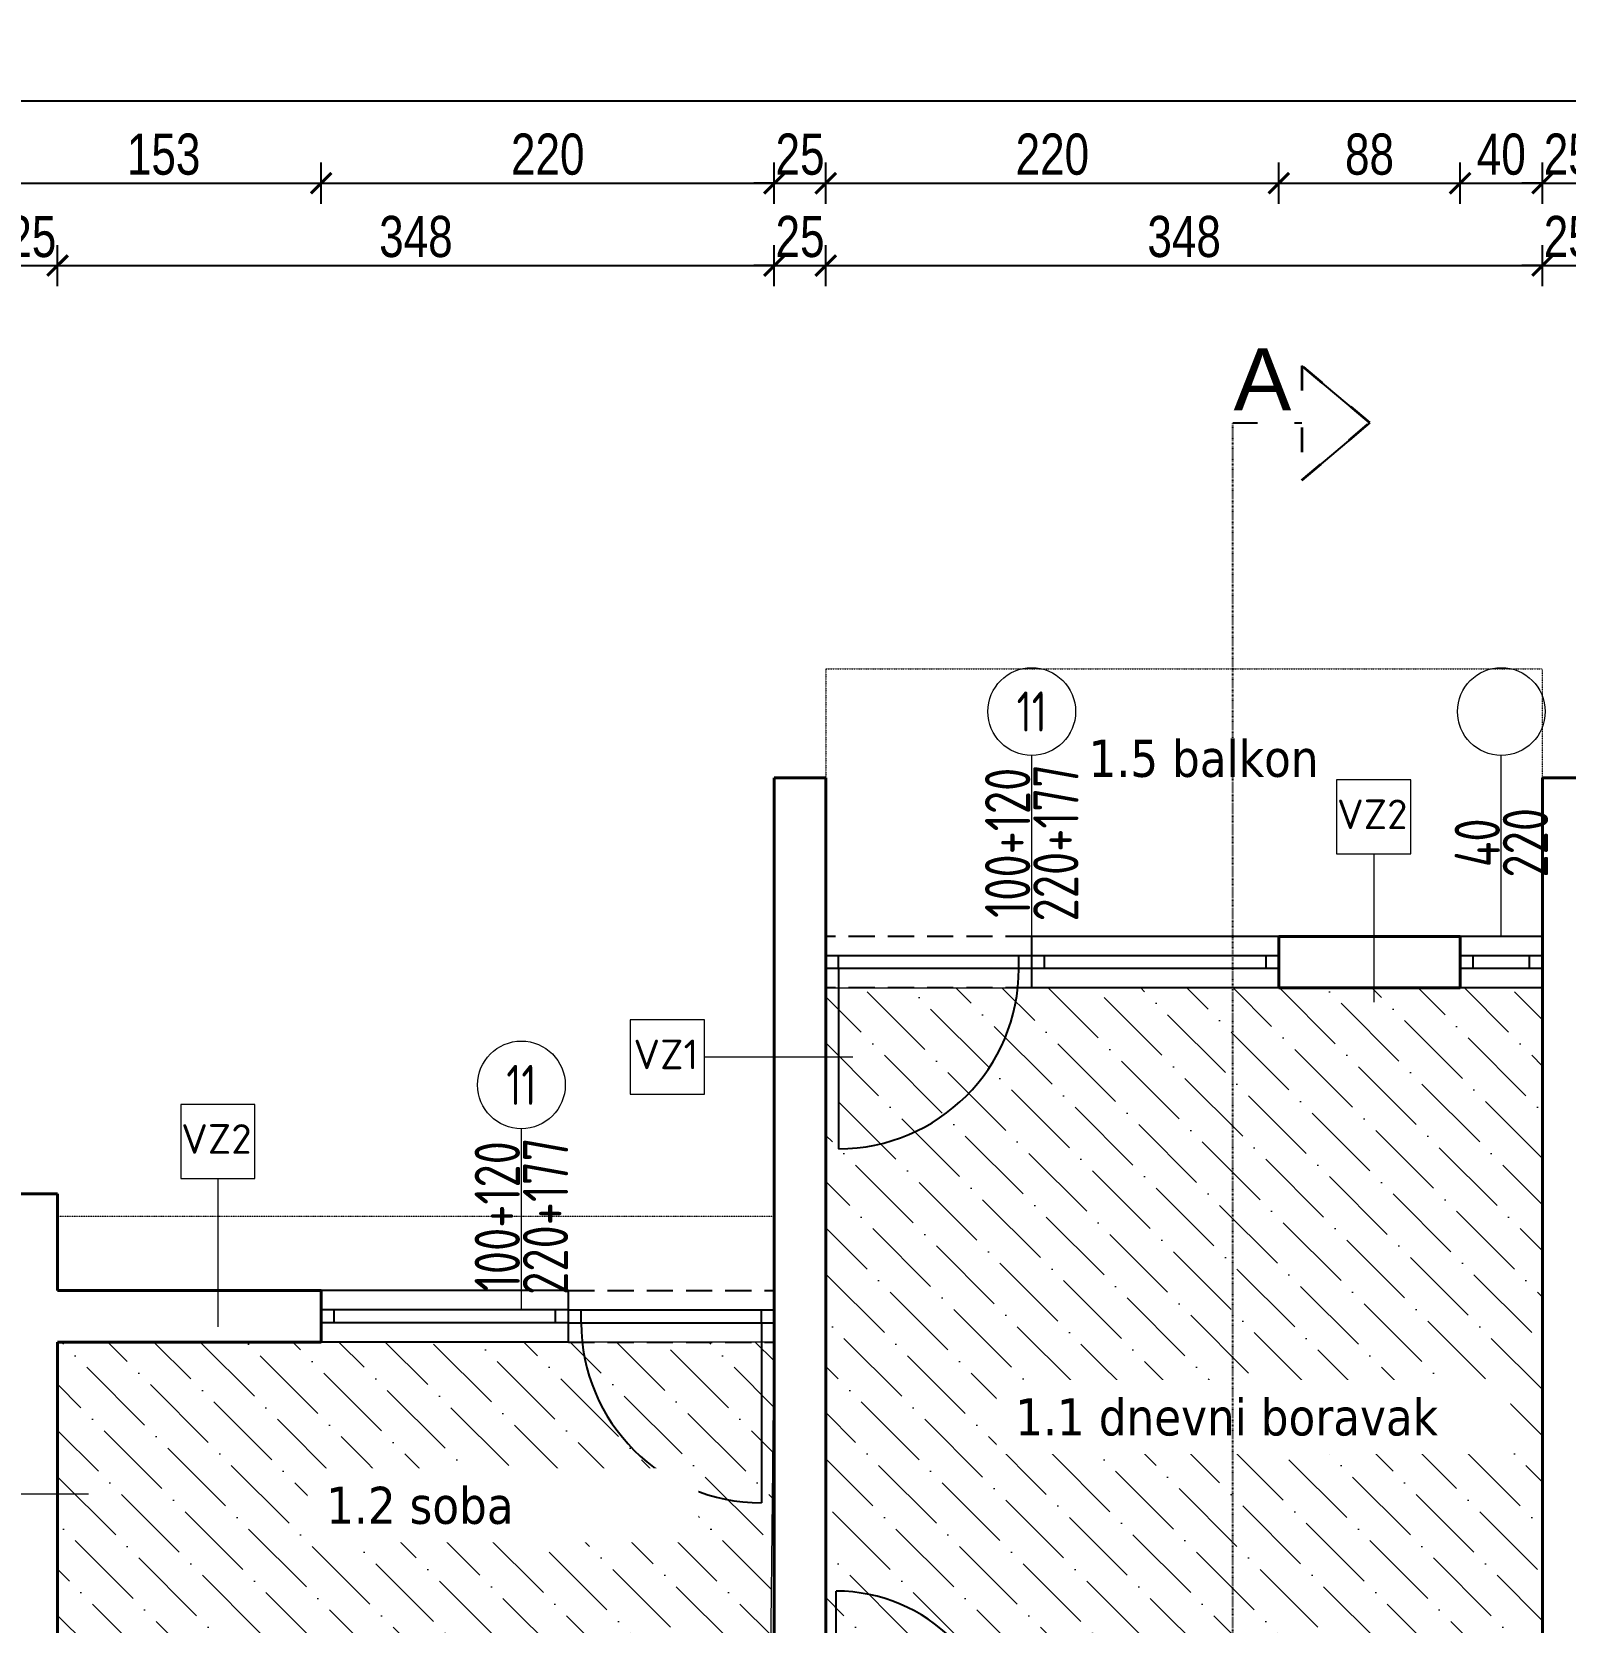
# Model space of a CAD drawing. Header units: millimetres. Extents: x 195897 to 285417, y -229751 to -116129.
# Drawn here: x 209407 to 210151, y -222197 to -221425 of the extents above; entities that cross this region are included whole.
import ezdxf
from ezdxf.enums import TextEntityAlignment as Align

# ---------------------------------------------------------------- set-up
doc = ezdxf.new("R2010")
doc.units = ezdxf.units.MM
doc.header["$PDMODE"] = 2
for name, pattern in [('ACAD_ISO03W100', [30, 12, -18]), ('HIDDEN', [0.375, 0.25, -0.125]), ('HIDDENX2', [19.05, 12.7, -6.35])]:
    doc.linetypes.add(name, pattern=pattern)
doc.layers.get('0').update_dxf_attribs({"lineweight": 0})
doc.layers.get('Defpoints').update_dxf_attribs({"color": 250, "lineweight": 0})
for name, color, linetype, lineweight in [('05-podgled-tanko', 144, 'HIDDEN', 0), ('06-hatch_grijano', 30, 'Continuous', 0), ('07-kote', 70, 'Continuous', 9), ('09-oznaka stavke', 1, 'Continuous', 0), ('5-TX', 113, 'Continuous', 5), ('Kote', 1, 'Continuous', 15), ('TP_01 - 0.50', 1, 'Continuous', 40)]:
    doc.layers.add(name, color=color, linetype=linetype, lineweight=lineweight)
for name, color, linetype in [('TP_Hidden', 8, 'HIDDENX2'), ('TP_Otvori', 8, 'Continuous'), ('TP_Otvori.block', 8, 'Continuous'), ('zidovi', 1, 'Continuous')]:
    doc.layers.add(name, color=color, linetype=linetype)
doc.styles.add('isocpeur', font='isocpeur.ttf')
doc.styles.add('OPIS', font='hrcom.shx', dxfattribs={"width": 0.8, "height": 20})
doc.styles.add('tahoma10', font='tahoma.ttf', dxfattribs={"height": 2})
doc.styles.add('Tekst15', font='arial.ttf', dxfattribs={"height": 15})
doc.dimstyles.new('ISO-25', dxfattribs={"dimtxt": 20, "dimasz": 10, "dimexe": 10, "dimexo": 10, "dimgap": 4, "dimtad": 1, "dimdec": 0, "dimtxsty": 'OPIS', "dimblk": 'ARCHTICK', "dimcen": 10, "dimdle": 10, "dimadec": 0, "dimazin": 0, "dimtfac": 1, "dimtdec": 0, "dimtix": 1, "dimtmove": 0, "dimatfit": 3, "dimldrblk": 'ARCHTICK', "dimfxl": 10, "dimfxlon": 1, "dimarcsym": 0})

# ---------------------------------------------------------------- blocks, each defined once
blk = doc.blocks.new('*U664')
at = {"layer": 'TP_01 - 0.50'}
for p, q in [((0, 0), (0, -30)), ((48, 0), (48, -30))]:
    blk.add_line(p, q, dxfattribs=at)
at = {"layer": 'TP_Otvori'}
for p, q in [((0, 0), (48, 0)), ((0, -11.25), (48, -11.25)), ((7.5, -11.25), (7.5, -18.75)), ((40.5, -11.25), (40.5, -18.75)), ((0, -18.75), (48, -18.75)), ((0, -30), (48, -30))]:
    blk.add_line(p, q, dxfattribs=at)
blk = doc.blocks.new('*U654')
at = {"layer": 'TP_Otvori'}
for p, q in [((5, 0), (5, 80)), ((5, 0), (0, 0)), ((85, 0), (5, 0)), ((5, -10), (5, 0)), ((85, -10), (85, 0)), ((85, 0), (90, 0)), ((90, -10), (0, -10))]:
    blk.add_line(p, q, dxfattribs=at)
blk.add_arc((5, 0), 80, 0.00001, 90.00001, dxfattribs=at)
blk = doc.blocks.new('_ArchTick')
at = {"color": 0, "linetype": 'ByBlock', "lineweight": 0, "const_width": 0.15}
blk.add_lwpolyline([(-0.5, -0.5), (0.5, 0.5)], dxfattribs=at)
blk = doc.blocks.new('*D935')
at = {"layer": '07-kote', "color": 0, "linetype": 'Continuous', "lineweight": -2, "ltscale": 0.5, "transparency": 16777216}
for p, q in [((209394.44, -221548.16), (209394.44, -221528.16)), ((209419.44, -221548.16), (209419.44, -221528.16)), ((209394.44, -221538.16), (209384.44, -221538.16)), ((209394.44, -221538.16), (209419.44, -221538.16)), ((209419.44, -221538.16), (209429.44, -221538.16))]:
    blk.add_line(p, q, dxfattribs=at)
at = {"layer": 'Defpoints', "color": 0, "linetype": 'Continuous', "ltscale": 0.5, "transparency": 16777216}
for p in [(209419.44, -221538.16), (209394.44, -221877.69), (209419.44, -221877.69)]:
    blk.add_point(p, dxfattribs=at)
at = {"layer": '07-kote', "color": 0, "linetype": 'Continuous', "lineweight": -2, "ltscale": 0.5, "transparency": 16777216, "xscale": 10, "yscale": 10, "zscale": 10}
blk.add_blockref('_ArchTick', (209394.44, -221538.16), dxfattribs=at)
at = {"layer": '07-kote', "color": 0, "linetype": 'Continuous', "lineweight": -2, "ltscale": 0.5, "transparency": 16777216, "xscale": 10, "yscale": 10, "zscale": 10, "rotation": 180}
blk.add_blockref('_ArchTick', (209419.44, -221538.16), dxfattribs=at)
at = {"layer": '07-kote', "color": 0, "linetype": 'Continuous', "lineweight": 15, "ltscale": 0.5, "transparency": 16777216, "insert": (209406.94, -221524.16), "char_height": 20, "attachment_point": 5, "style": 'OPIS'}
blk.add_mtext('25', dxfattribs=at)
blk = doc.blocks.new('*D936')
at = {"layer": '07-kote', "color": 0, "linetype": 'Continuous', "lineweight": -2, "ltscale": 0.5, "transparency": 16777216}
for p, q in [((209419.44, -221548.16), (209419.44, -221528.16)), ((209767.44, -221548.16), (209767.44, -221528.16)), ((209409.44, -221538.16), (209777.44, -221538.16))]:
    blk.add_line(p, q, dxfattribs=at)
at = {"layer": 'Defpoints', "color": 0, "linetype": 'Continuous', "ltscale": 0.5, "transparency": 16777216}
for p in [(209767.44, -221538.16), (209767.44, -221675.69), (209419.44, -221877.69)]:
    blk.add_point(p, dxfattribs=at)
at = {"layer": '07-kote', "color": 0, "linetype": 'Continuous', "lineweight": -2, "ltscale": 0.5, "transparency": 16777216, "xscale": 10, "yscale": 10, "zscale": 10, "rotation": 180}
blk.add_blockref('_ArchTick', (209419.44, -221538.16), dxfattribs=at)
at = {"layer": '07-kote', "color": 0, "linetype": 'Continuous', "lineweight": -2, "ltscale": 0.5, "transparency": 16777216, "xscale": 10, "yscale": 10, "zscale": 10}
blk.add_blockref('_ArchTick', (209767.44, -221538.16), dxfattribs=at)
at = {"layer": '07-kote', "color": 0, "linetype": 'Continuous', "lineweight": 15, "ltscale": 0.5, "transparency": 16777216, "insert": (209593.44, -221524.16), "char_height": 20, "attachment_point": 5, "style": 'OPIS'}
blk.add_mtext('348', dxfattribs=at)
blk = doc.blocks.new('*D937')
at = {"layer": '07-kote', "color": 0, "linetype": 'Continuous', "lineweight": -2, "ltscale": 0.5, "transparency": 16777216}
for p, q in [((209767.44, -221548.16), (209767.44, -221528.16)), ((209792.44, -221548.16), (209792.44, -221528.16)), ((209767.44, -221538.16), (209757.44, -221538.16)), ((209767.44, -221538.16), (209792.44, -221538.16)), ((209792.44, -221538.16), (209802.44, -221538.16))]:
    blk.add_line(p, q, dxfattribs=at)
at = {"layer": 'Defpoints', "color": 0, "linetype": 'Continuous', "ltscale": 0.5, "transparency": 16777216}
for p in [(209792.44, -221538.16), (209767.44, -221675.69), (209792.44, -221675.69)]:
    blk.add_point(p, dxfattribs=at)
at = {"layer": '07-kote', "color": 0, "linetype": 'Continuous', "lineweight": -2, "ltscale": 0.5, "transparency": 16777216, "xscale": 10, "yscale": 10, "zscale": 10}
blk.add_blockref('_ArchTick', (209767.44, -221538.16), dxfattribs=at)
at = {"layer": '07-kote', "color": 0, "linetype": 'Continuous', "lineweight": -2, "ltscale": 0.5, "transparency": 16777216, "xscale": 10, "yscale": 10, "zscale": 10, "rotation": 180}
blk.add_blockref('_ArchTick', (209792.44, -221538.16), dxfattribs=at)
at = {"layer": '07-kote', "color": 0, "linetype": 'Continuous', "lineweight": 15, "ltscale": 0.5, "transparency": 16777216, "insert": (209779.94, -221524.16), "char_height": 20, "attachment_point": 5, "style": 'OPIS'}
blk.add_mtext('25', dxfattribs=at)
blk = doc.blocks.new('*D938')
at = {"layer": '07-kote', "color": 0, "linetype": 'Continuous', "lineweight": -2, "ltscale": 0.5, "transparency": 16777216}
for p, q in [((209792.44, -221548.16), (209792.44, -221528.16)), ((210140.44, -221548.16), (210140.44, -221528.16)), ((209782.44, -221538.16), (210150.44, -221538.16))]:
    blk.add_line(p, q, dxfattribs=at)
at = {"layer": 'Defpoints', "color": 0, "linetype": 'Continuous', "ltscale": 0.5, "transparency": 16777216}
for p in [(210140.44, -221538.16), (209792.44, -221675.69), (210140.44, -221675.69)]:
    blk.add_point(p, dxfattribs=at)
at = {"layer": '07-kote', "color": 0, "linetype": 'Continuous', "lineweight": -2, "ltscale": 0.5, "transparency": 16777216, "xscale": 10, "yscale": 10, "zscale": 10, "rotation": 180}
blk.add_blockref('_ArchTick', (209792.44, -221538.16), dxfattribs=at)
at = {"layer": '07-kote', "color": 0, "linetype": 'Continuous', "lineweight": -2, "ltscale": 0.5, "transparency": 16777216, "xscale": 10, "yscale": 10, "zscale": 10}
blk.add_blockref('_ArchTick', (210140.44, -221538.16), dxfattribs=at)
at = {"layer": '07-kote', "color": 0, "linetype": 'Continuous', "lineweight": 15, "ltscale": 0.5, "transparency": 16777216, "insert": (209966.44, -221524.16), "char_height": 20, "attachment_point": 5, "style": 'OPIS'}
blk.add_mtext('348', dxfattribs=at)
blk = doc.blocks.new('*D939')
at = {"layer": '07-kote', "color": 0, "linetype": 'Continuous', "lineweight": -2, "ltscale": 0.5, "transparency": 16777216}
for p, q in [((210140.44, -221548.16), (210140.44, -221528.16)), ((210165.44, -221548.16), (210165.44, -221528.16)), ((210140.44, -221538.16), (210130.44, -221538.16)), ((210140.44, -221538.16), (210165.44, -221538.16)), ((210165.44, -221538.16), (210175.44, -221538.16))]:
    blk.add_line(p, q, dxfattribs=at)
at = {"layer": 'Defpoints', "color": 0, "linetype": 'Continuous', "ltscale": 0.5, "transparency": 16777216}
for p in [(210165.44, -221538.16), (210140.44, -221675.69), (210165.44, -221675.69)]:
    blk.add_point(p, dxfattribs=at)
at = {"layer": '07-kote', "color": 0, "linetype": 'Continuous', "lineweight": -2, "ltscale": 0.5, "transparency": 16777216, "xscale": 10, "yscale": 10, "zscale": 10}
blk.add_blockref('_ArchTick', (210140.44, -221538.16), dxfattribs=at)
at = {"layer": '07-kote', "color": 0, "linetype": 'Continuous', "lineweight": -2, "ltscale": 0.5, "transparency": 16777216, "xscale": 10, "yscale": 10, "zscale": 10, "rotation": 180}
blk.add_blockref('_ArchTick', (210165.44, -221538.16), dxfattribs=at)
at = {"layer": '07-kote', "color": 0, "linetype": 'Continuous', "lineweight": 15, "ltscale": 0.5, "transparency": 16777216, "insert": (210152.94, -221524.16), "char_height": 20, "attachment_point": 5, "style": 'OPIS'}
blk.add_mtext('25', dxfattribs=at)
blk = doc.blocks.new('*D963')
at = {"layer": '07-kote', "color": 0, "linetype": 'Continuous', "lineweight": -2, "ltscale": 0.5, "transparency": 16777216}
for p, q in [((208842.36, -221777.03), (208842.36, -221999.03)), ((208852.36, -221787.03), (208832.36, -221787.03)), ((208852.36, -221989.03), (208832.36, -221989.03))]:
    blk.add_line(p, q, dxfattribs=at)
at = {"layer": 'Defpoints', "color": 0, "linetype": 'Continuous', "ltscale": 0.5, "transparency": 16777216}
for p in [(209688.44, -221787.03), (208842.36, -221989.03), (209340.44, -221989.03)]:
    blk.add_point(p, dxfattribs=at)
at = {"layer": '07-kote', "color": 0, "linetype": 'Continuous', "lineweight": -2, "ltscale": 0.5, "transparency": 16777216, "xscale": 10, "yscale": 10, "zscale": 10}
for p, rotation in [((208842.36, -221787.03), 90), ((208842.36, -221989.03), 270)]:
    blk.add_blockref('_ArchTick', p, dxfattribs=dict(at, rotation=rotation))
at = {"layer": '07-kote', "color": 0, "linetype": 'Continuous', "lineweight": 15, "ltscale": 0.5, "transparency": 16777216, "insert": (208828.36, -221888.03), "char_height": 20, "attachment_point": 5, "rotation": 90, "style": 'OPIS'}
blk.add_mtext('202', dxfattribs=at)
blk = doc.blocks.new('*D971')
at = {"layer": '07-kote', "color": 0, "linetype": 'Continuous', "lineweight": -2, "ltscale": 0.5, "transparency": 16777216}
for p, q in [((208802.36, -221777.03), (208802.36, -221999.03)), ((208812.36, -221787.03), (208792.36, -221787.03)), ((208812.36, -221989.03), (208792.36, -221989.03))]:
    blk.add_line(p, q, dxfattribs=at)
at = {"layer": 'Defpoints', "color": 0, "linetype": 'Continuous', "ltscale": 0.5, "transparency": 16777216}
for p in [(209698.99, -221787.03), (208802.36, -221989.03), (209350.99, -221989.03)]:
    blk.add_point(p, dxfattribs=at)
at = {"layer": '07-kote', "color": 0, "linetype": 'Continuous', "lineweight": -2, "ltscale": 0.5, "transparency": 16777216, "xscale": 10, "yscale": 10, "zscale": 10}
for p, rotation in [((208802.36, -221787.03), 90), ((208802.36, -221989.03), 270)]:
    blk.add_blockref('_ArchTick', p, dxfattribs=dict(at, rotation=rotation))
at = {"layer": '07-kote', "color": 0, "linetype": 'Continuous', "lineweight": 15, "ltscale": 0.5, "transparency": 16777216, "insert": (208788.36, -221888.03), "char_height": 20, "attachment_point": 5, "rotation": 90, "style": 'OPIS'}
blk.add_mtext('202', dxfattribs=at)
blk = doc.blocks.new('*D998')
at = {"layer": '07-kote', "color": 0, "linetype": 'Continuous', "lineweight": -2, "ltscale": 0.5, "transparency": 16777216}
for p, q in [((209394.44, -221508.16), (209394.44, -221488.16)), ((209547.44, -221508.16), (209547.44, -221488.16)), ((209384.44, -221498.16), (209557.44, -221498.16))]:
    blk.add_line(p, q, dxfattribs=at)
at = {"layer": 'Defpoints', "color": 0, "linetype": 'Continuous', "ltscale": 0.5, "transparency": 16777216}
for p in [(209547.44, -221498.16), (209394.44, -221887.78), (209547.44, -221934.78)]:
    blk.add_point(p, dxfattribs=at)
at = {"layer": '07-kote', "color": 0, "linetype": 'Continuous', "lineweight": -2, "ltscale": 0.5, "transparency": 16777216, "xscale": 10, "yscale": 10, "zscale": 10, "rotation": 180}
blk.add_blockref('_ArchTick', (209394.44, -221498.16), dxfattribs=at)
at = {"layer": '07-kote', "color": 0, "linetype": 'Continuous', "lineweight": -2, "ltscale": 0.5, "transparency": 16777216, "xscale": 10, "yscale": 10, "zscale": 10}
blk.add_blockref('_ArchTick', (209547.44, -221498.16), dxfattribs=at)
at = {"layer": '07-kote', "color": 0, "linetype": 'Continuous', "lineweight": 15, "ltscale": 0.5, "transparency": 16777216, "insert": (209470.94, -221484.16), "char_height": 20, "attachment_point": 5, "style": 'OPIS'}
blk.add_mtext('153', dxfattribs=at)
blk = doc.blocks.new('*D999')
at = {"layer": '07-kote', "color": 0, "linetype": 'Continuous', "lineweight": -2, "ltscale": 0.5, "transparency": 16777216}
for p, q in [((209547.44, -221508.16), (209547.44, -221488.16)), ((209767.44, -221508.16), (209767.44, -221488.16)), ((209537.44, -221498.16), (209777.44, -221498.16))]:
    blk.add_line(p, q, dxfattribs=at)
at = {"layer": 'Defpoints', "color": 0, "linetype": 'Continuous', "ltscale": 0.5, "transparency": 16777216}
for p in [(209767.44, -221498.16), (209767.44, -221685.78), (209547.44, -221934.78)]:
    blk.add_point(p, dxfattribs=at)
at = {"layer": '07-kote', "color": 0, "linetype": 'Continuous', "lineweight": -2, "ltscale": 0.5, "transparency": 16777216, "xscale": 10, "yscale": 10, "zscale": 10, "rotation": 180}
blk.add_blockref('_ArchTick', (209547.44, -221498.16), dxfattribs=at)
at = {"layer": '07-kote', "color": 0, "linetype": 'Continuous', "lineweight": -2, "ltscale": 0.5, "transparency": 16777216, "xscale": 10, "yscale": 10, "zscale": 10}
blk.add_blockref('_ArchTick', (209767.44, -221498.16), dxfattribs=at)
at = {"layer": '07-kote', "color": 0, "linetype": 'Continuous', "lineweight": 15, "ltscale": 0.5, "transparency": 16777216, "insert": (209657.44, -221484.16), "char_height": 20, "attachment_point": 5, "style": 'OPIS'}
blk.add_mtext('220', dxfattribs=at)
blk = doc.blocks.new('*D1000')
at = {"layer": '07-kote', "color": 0, "linetype": 'Continuous', "lineweight": -2, "ltscale": 0.5, "transparency": 16777216}
for p, q in [((209767.44, -221508.16), (209767.44, -221488.16)), ((209792.44, -221508.16), (209792.44, -221488.16)), ((209767.44, -221498.16), (209757.44, -221498.16)), ((209767.44, -221498.16), (209792.44, -221498.16)), ((209792.44, -221498.16), (209802.44, -221498.16))]:
    blk.add_line(p, q, dxfattribs=at)
at = {"layer": 'Defpoints', "color": 0, "linetype": 'Continuous', "ltscale": 0.5, "transparency": 16777216}
for p in [(209792.44, -221498.16), (209767.44, -221685.78), (209792.44, -221685.78)]:
    blk.add_point(p, dxfattribs=at)
at = {"layer": '07-kote', "color": 0, "linetype": 'Continuous', "lineweight": -2, "ltscale": 0.5, "transparency": 16777216, "xscale": 10, "yscale": 10, "zscale": 10}
blk.add_blockref('_ArchTick', (209767.44, -221498.16), dxfattribs=at)
at = {"layer": '07-kote', "color": 0, "linetype": 'Continuous', "lineweight": -2, "ltscale": 0.5, "transparency": 16777216, "xscale": 10, "yscale": 10, "zscale": 10, "rotation": 180}
blk.add_blockref('_ArchTick', (209792.44, -221498.16), dxfattribs=at)
at = {"layer": '07-kote', "color": 0, "linetype": 'Continuous', "lineweight": 15, "ltscale": 0.5, "transparency": 16777216, "insert": (209779.94, -221484.16), "char_height": 20, "attachment_point": 5, "style": 'OPIS'}
blk.add_mtext('25', dxfattribs=at)
blk = doc.blocks.new('*D1001')
at = {"layer": '07-kote', "color": 0, "linetype": 'Continuous', "lineweight": -2, "ltscale": 0.5, "transparency": 16777216}
for p, q in [((209792.44, -221508.16), (209792.44, -221488.16)), ((210012.44, -221508.16), (210012.44, -221488.16)), ((209782.44, -221498.16), (210022.44, -221498.16))]:
    blk.add_line(p, q, dxfattribs=at)
at = {"layer": 'Defpoints', "color": 0, "linetype": 'Continuous', "ltscale": 0.5, "transparency": 16777216}
for p in [(210012.44, -221498.16), (209792.44, -221685.78), (210012.44, -221762.78)]:
    blk.add_point(p, dxfattribs=at)
at = {"layer": '07-kote', "color": 0, "linetype": 'Continuous', "lineweight": -2, "ltscale": 0.5, "transparency": 16777216, "xscale": 10, "yscale": 10, "zscale": 10, "rotation": 180}
blk.add_blockref('_ArchTick', (209792.44, -221498.16), dxfattribs=at)
at = {"layer": '07-kote', "color": 0, "linetype": 'Continuous', "lineweight": -2, "ltscale": 0.5, "transparency": 16777216, "xscale": 10, "yscale": 10, "zscale": 10}
blk.add_blockref('_ArchTick', (210012.44, -221498.16), dxfattribs=at)
at = {"layer": '07-kote', "color": 0, "linetype": 'Continuous', "lineweight": 15, "ltscale": 0.5, "transparency": 16777216, "insert": (209902.44, -221484.16), "char_height": 20, "attachment_point": 5, "style": 'OPIS'}
blk.add_mtext('220', dxfattribs=at)
blk = doc.blocks.new('*D1002')
at = {"layer": '07-kote', "color": 0, "linetype": 'Continuous', "lineweight": -2, "ltscale": 0.5, "transparency": 16777216}
for p, q in [((210012.44, -221508.16), (210012.44, -221488.16)), ((210100.44, -221508.16), (210100.44, -221488.16)), ((210002.44, -221498.16), (210110.44, -221498.16))]:
    blk.add_line(p, q, dxfattribs=at)
at = {"layer": 'Defpoints', "color": 0, "linetype": 'Continuous', "ltscale": 0.5, "transparency": 16777216}
for p in [(210100.44, -221498.16), (210012.44, -221762.78), (210100.44, -221762.78)]:
    blk.add_point(p, dxfattribs=at)
at = {"layer": '07-kote', "color": 0, "linetype": 'Continuous', "lineweight": -2, "ltscale": 0.5, "transparency": 16777216, "xscale": 10, "yscale": 10, "zscale": 10, "rotation": 180}
blk.add_blockref('_ArchTick', (210012.44, -221498.16), dxfattribs=at)
at = {"layer": '07-kote', "color": 0, "linetype": 'Continuous', "lineweight": -2, "ltscale": 0.5, "transparency": 16777216, "xscale": 10, "yscale": 10, "zscale": 10}
blk.add_blockref('_ArchTick', (210100.44, -221498.16), dxfattribs=at)
at = {"layer": '07-kote', "color": 0, "linetype": 'Continuous', "lineweight": 15, "ltscale": 0.5, "transparency": 16777216, "insert": (210056.44, -221484.16), "char_height": 20, "attachment_point": 5, "style": 'OPIS'}
blk.add_mtext('88', dxfattribs=at)
blk = doc.blocks.new('*D1003')
at = {"layer": '07-kote', "color": 0, "linetype": 'Continuous', "lineweight": -2, "ltscale": 0.5, "transparency": 16777216}
for p, q in [((210100.44, -221508.16), (210100.44, -221488.16)), ((210140.44, -221508.16), (210140.44, -221488.16)), ((210090.44, -221498.16), (210150.44, -221498.16))]:
    blk.add_line(p, q, dxfattribs=at)
at = {"layer": 'Defpoints', "color": 0, "linetype": 'Continuous', "ltscale": 0.5, "transparency": 16777216}
for p in [(210140.44, -221498.16), (210140.44, -221685.78), (210100.44, -221762.78)]:
    blk.add_point(p, dxfattribs=at)
at = {"layer": '07-kote', "color": 0, "linetype": 'Continuous', "lineweight": -2, "ltscale": 0.5, "transparency": 16777216, "xscale": 10, "yscale": 10, "zscale": 10, "rotation": 180}
blk.add_blockref('_ArchTick', (210100.44, -221498.16), dxfattribs=at)
at = {"layer": '07-kote', "color": 0, "linetype": 'Continuous', "lineweight": -2, "ltscale": 0.5, "transparency": 16777216, "xscale": 10, "yscale": 10, "zscale": 10}
blk.add_blockref('_ArchTick', (210140.44, -221498.16), dxfattribs=at)
at = {"layer": '07-kote', "color": 0, "linetype": 'Continuous', "lineweight": 15, "ltscale": 0.5, "transparency": 16777216, "insert": (210120.44, -221484.16), "char_height": 20, "attachment_point": 5, "style": 'OPIS'}
blk.add_mtext('40', dxfattribs=at)
blk = doc.blocks.new('*D1004')
at = {"layer": '07-kote', "color": 0, "linetype": 'Continuous', "lineweight": -2, "ltscale": 0.5, "transparency": 16777216}
for p, q in [((210140.44, -221508.16), (210140.44, -221488.16)), ((210165.44, -221508.16), (210165.44, -221488.16)), ((210140.44, -221498.16), (210130.44, -221498.16)), ((210140.44, -221498.16), (210165.44, -221498.16)), ((210165.44, -221498.16), (210175.44, -221498.16))]:
    blk.add_line(p, q, dxfattribs=at)
at = {"layer": 'Defpoints', "color": 0, "linetype": 'Continuous', "ltscale": 0.5, "transparency": 16777216}
for p in [(210165.44, -221498.16), (210140.44, -221685.78), (210165.44, -221685.78)]:
    blk.add_point(p, dxfattribs=at)
at = {"layer": '07-kote', "color": 0, "linetype": 'Continuous', "lineweight": -2, "ltscale": 0.5, "transparency": 16777216, "xscale": 10, "yscale": 10, "zscale": 10}
blk.add_blockref('_ArchTick', (210140.44, -221498.16), dxfattribs=at)
at = {"layer": '07-kote', "color": 0, "linetype": 'Continuous', "lineweight": -2, "ltscale": 0.5, "transparency": 16777216, "xscale": 10, "yscale": 10, "zscale": 10, "rotation": 180}
blk.add_blockref('_ArchTick', (210165.44, -221498.16), dxfattribs=at)
at = {"layer": '07-kote', "color": 0, "linetype": 'Continuous', "lineweight": 15, "ltscale": 0.5, "transparency": 16777216, "insert": (210152.94, -221484.16), "char_height": 20, "attachment_point": 5, "style": 'OPIS'}
blk.add_mtext('25', dxfattribs=at)
blk = doc.blocks.new('*D1144')
at = {"layer": '07-kote', "color": 0, "linetype": 'ByBlock', "lineweight": -2, "ltscale": 5, "transparency": 16777216}
for p, q in [((208762.36, -221777.03), (208762.36, -222010.03)), ((208772.36, -221787.03), (208752.36, -221787.03)), ((208772.36, -222000.03), (208752.36, -222000.03))]:
    blk.add_line(p, q, dxfattribs=at)
at = {"layer": 'Defpoints', "color": 0, "linetype": 'ByBlock', "ltscale": 5, "transparency": 16777216}
for p in [(209767.44, -221787.03), (208762.36, -222000.03), (209767.44, -222000.03)]:
    blk.add_point(p, dxfattribs=at)
at = {"layer": '07-kote', "color": 0, "linetype": 'ByBlock', "lineweight": -2, "ltscale": 5, "transparency": 16777216, "xscale": 10, "yscale": 10, "zscale": 10}
for p, rotation in [((208762.36, -221787.03), 90), ((208762.36, -222000.03), 270)]:
    blk.add_blockref('_ArchTick', p, dxfattribs=dict(at, rotation=rotation))
at = {"layer": '07-kote', "color": 0, "linetype": 'ByBlock', "ltscale": 5, "transparency": 16777216, "insert": (208748.36, -221893.53), "char_height": 20, "attachment_point": 5, "rotation": 90, "style": 'OPIS'}
blk.add_mtext('213', dxfattribs=at)
blk = doc.blocks.new('*D1145')
at = {"layer": '07-kote', "color": 0, "linetype": 'ByBlock', "lineweight": -2, "ltscale": 5, "transparency": 16777216}
for p, q in [((208762.36, -221990.03), (208762.36, -222194.03)), ((208772.36, -222000.03), (208752.36, -222000.03)), ((208772.36, -222184.03), (208752.36, -222184.03))]:
    blk.add_line(p, q, dxfattribs=at)
at = {"layer": 'Defpoints', "color": 0, "linetype": 'ByBlock', "ltscale": 5, "transparency": 16777216}
for p in [(209767.44, -222000.03), (208762.36, -222184.03), (209021.44, -222184.03)]:
    blk.add_point(p, dxfattribs=at)
at = {"layer": '07-kote', "color": 0, "linetype": 'ByBlock', "lineweight": -2, "ltscale": 5, "transparency": 16777216, "xscale": 10, "yscale": 10, "zscale": 10}
for p, rotation in [((208762.36, -222000.03), 90), ((208762.36, -222184.03), 270)]:
    blk.add_blockref('_ArchTick', p, dxfattribs=dict(at, rotation=rotation))
at = {"layer": '07-kote', "color": 0, "linetype": 'ByBlock', "ltscale": 5, "transparency": 16777216, "insert": (208748.36, -222092.03), "char_height": 20, "attachment_point": 5, "rotation": 90, "style": 'OPIS'}
blk.add_mtext('184', dxfattribs=at)
blk = doc.blocks.new('*D1150')
at = {"layer": '07-kote', "color": 0, "linetype": 'ByBlock', "lineweight": -2, "ltscale": 5, "transparency": 16777216}
for p, q in [((208762.36, -221797.03), (208762.36, -221724.03)), ((208772.36, -221734.03), (208752.36, -221734.03)), ((208772.36, -221787.03), (208752.36, -221787.03))]:
    blk.add_line(p, q, dxfattribs=at)
at = {"layer": 'Defpoints', "color": 0, "linetype": 'ByBlock', "ltscale": 5, "transparency": 16777216}
for p in [(208762.36, -221734.03), (209792.44, -221734.03), (209767.44, -221787.03)]:
    blk.add_point(p, dxfattribs=at)
at = {"layer": '07-kote', "color": 0, "linetype": 'ByBlock', "lineweight": -2, "ltscale": 5, "transparency": 16777216, "xscale": 10, "yscale": 10, "zscale": 10}
for p, rotation in [((208762.36, -221734.03), 90), ((208762.36, -221787.03), 270)]:
    blk.add_blockref('_ArchTick', p, dxfattribs=dict(at, rotation=rotation))
at = {"layer": '07-kote', "color": 0, "linetype": 'ByBlock', "ltscale": 5, "transparency": 16777216, "insert": (208748.36, -221760.53), "char_height": 20, "attachment_point": 5, "rotation": 90, "style": 'OPIS'}
blk.add_mtext('53', dxfattribs=at)
blk = doc.blocks.new('*D1151')
at = {"layer": '07-kote', "color": 0, "linetype": 'ByBlock', "lineweight": -2, "ltscale": 5, "transparency": 16777216}
for p, q in [((208722.36, -221724.03), (208722.36, -223524.03)), ((208732.36, -221734.03), (208712.36, -221734.03)), ((208732.36, -223514.03), (208712.36, -223514.03))]:
    blk.add_line(p, q, dxfattribs=at)
at = {"layer": 'Defpoints', "color": 0, "linetype": 'ByBlock', "ltscale": 5, "transparency": 16777216}
for p in [(209792.44, -221734.03), (208722.36, -223514.03), (209394.44, -223514.03)]:
    blk.add_point(p, dxfattribs=at)
at = {"layer": '07-kote', "color": 0, "linetype": 'ByBlock', "lineweight": -2, "ltscale": 5, "transparency": 16777216, "xscale": 10, "yscale": 10, "zscale": 10}
for p, rotation in [((208722.36, -221734.03), 90), ((208722.36, -223514.03), 270)]:
    blk.add_blockref('_ArchTick', p, dxfattribs=dict(at, rotation=rotation))
at = {"layer": '07-kote', "color": 0, "linetype": 'ByBlock', "ltscale": 5, "transparency": 16777216, "insert": (208708.36, -222624.03), "char_height": 20, "attachment_point": 5, "rotation": 90, "style": 'OPIS'}
blk.add_mtext('1780', dxfattribs=at)
blk = doc.blocks.new('*D1164')
at = {"layer": '07-kote', "color": 0, "linetype": 'ByBlock', "lineweight": -2, "ltscale": 5, "transparency": 16777216}
for p, q in [((209021.44, -221468.16), (209021.44, -221448.16)), ((211655.44, -221468.16), (211655.44, -221448.16)), ((209011.44, -221458.16), (211665.44, -221458.16))]:
    blk.add_line(p, q, dxfattribs=at)
at = {"layer": 'Defpoints', "color": 0, "linetype": 'ByBlock', "ltscale": 5, "transparency": 16777216}
for p in [(211655.44, -221458.16), (209021.44, -222184.03), (211655.44, -222184.03)]:
    blk.add_point(p, dxfattribs=at)
at = {"layer": '07-kote', "color": 0, "linetype": 'ByBlock', "lineweight": -2, "ltscale": 5, "transparency": 16777216, "xscale": 10, "yscale": 10, "zscale": 10, "rotation": 180}
blk.add_blockref('_ArchTick', (209021.44, -221458.16), dxfattribs=at)
at = {"layer": '07-kote', "color": 0, "linetype": 'ByBlock', "lineweight": -2, "ltscale": 5, "transparency": 16777216, "xscale": 10, "yscale": 10, "zscale": 10}
blk.add_blockref('_ArchTick', (211655.44, -221458.16), dxfattribs=at)
at = {"layer": '07-kote', "color": 0, "linetype": 'ByBlock', "ltscale": 5, "transparency": 16777216, "insert": (210338.44, -221444.16), "char_height": 20, "attachment_point": 5, "style": 'OPIS'}
blk.add_mtext('2634', dxfattribs=at)
blk = doc.blocks.new('*D1167')
at = {"layer": '07-kote', "color": 0, "linetype": 'ByBlock', "lineweight": -2, "ltscale": 5, "transparency": 16777216}
for p, q in [((208966.44, -221428.16), (208966.44, -221408.16)), ((211710.44, -221428.16), (211710.44, -221408.16)), ((208956.44, -221418.16), (211720.44, -221418.16))]:
    blk.add_line(p, q, dxfattribs=at)
at = {"layer": 'Defpoints', "color": 0, "linetype": 'ByBlock', "ltscale": 5, "transparency": 16777216}
for p in [(211710.44, -221418.16), (208966.44, -221448.16), (211710.44, -221448.16)]:
    blk.add_point(p, dxfattribs=at)
at = {"layer": '07-kote', "color": 0, "linetype": 'ByBlock', "lineweight": -2, "ltscale": 5, "transparency": 16777216, "xscale": 10, "yscale": 10, "zscale": 10, "rotation": 180}
blk.add_blockref('_ArchTick', (208966.44, -221418.16), dxfattribs=at)
at = {"layer": '07-kote', "color": 0, "linetype": 'ByBlock', "lineweight": -2, "ltscale": 5, "transparency": 16777216, "xscale": 10, "yscale": 10, "zscale": 10}
blk.add_blockref('_ArchTick', (211710.44, -221418.16), dxfattribs=at)
at = {"layer": '07-kote', "color": 0, "linetype": 'ByBlock', "ltscale": 5, "transparency": 16777216, "insert": (210338.44, -221404.16), "char_height": 20, "attachment_point": 5, "style": 'OPIS'}
blk.add_mtext('2744', dxfattribs=at)
blk = doc.blocks.new('*U649')
at = {"ltscale": 0.1}
blk.add_line((-0.125, 0.375), (-0.625, 0.375), dxfattribs=at)
blk.add_lwpolyline([(0.125, 0.5), (0.125, 0.25), (-0.125, 0.25), (-0.125, 0.5)], close=True, dxfattribs=at)
at = {"style": 'isocpeur'}
blk.add_attdef('sl', text='', height=0.1, dxfattribs=at).set_placement((0.005, 0.3336), align=Align.CENTER)
blk = doc.blocks.new('*U64')
at = {"ltscale": 0.1}
blk.add_line((0, 0.25), (0, -0.25), dxfattribs=at)
blk.add_lwpolyline([(-0.125, 0.5), (0.125, 0.5), (0.125, 0.25), (-0.125, 0.25)], close=True, dxfattribs=at)
at = {"style": 'isocpeur'}
blk.add_attdef('sl', text='', height=0.1, dxfattribs=at).set_placement((0.005, 0.3336), align=Align.CENTER)
blk = doc.blocks.new('*U1889')
blk.add_lwpolyline([(0, 31.05), (0, -59.18)])
blk.add_circle((0, -81.02), 21.84)
at = {"style": 'isocpeur', "width": 0.75}
for tag, p in [('VIS', (-12, -15.62)), ('SIR', (12, -15.62))]:
    blk.add_attdef(tag, text='', height=15, rotation=270, dxfattribs=at).set_placement(p, align=Align.MIDDLE)
blk.add_attdef('BR', text='', height=20, rotation=180, dxfattribs=at).set_placement((0, -81.02), align=Align.MIDDLE_CENTER)

msp = doc.modelspace()

# ---------------------------------------------------------------- hatches: boundary and pattern name
at = {"layer": '06-hatch_grijano'}
h = msp.add_hatch(dxfattribs=at)
h.set_pattern_fill('ANSI36', color=256, scale=5, angle=270, style=0)
h.paths.add_polyline_path([(209792.44, -221889.03), (210140.44, -221889.03), (210140.44, -222389.03), (209937.44, -222389.03), (209937.44, -222262.03), (209792.44, -222262.03)])
h.paths.add_polyline_path([(209877.22, -222116.84), (210095.74, -222116.84), (210095.74, -222077.96), (209877.22, -222077.96)], flags=24)
h.paths.add_polyline_path([(209688.94, -222339.31), (209888.6, -222339.31), (209888.6, -222300.43), (209688.94, -222300.43)], flags=9)
h = msp.add_hatch(dxfattribs=at)
h.set_pattern_fill('ANSI36', color=256, scale=5, angle=270, style=0)
h.paths.add_polyline_path([(209767.44, -222061.03), (209419.44, -222061.03), (209419.44, -222289.03), (209764.94, -222289.03)])
h.paths.add_polyline_path([(209542.59, -222159.76), (209645.02, -222159.76), (209645.02, -222120.88), (209542.59, -222120.88)], flags=24)

# ---------------------------------------------------------------- linework, layer by layer
at = {"layer": '05-podgled-tanko'}
for p, q in [((209792.44, -221734.03), (210140.44, -221734.03)), ((209792.44, -221734.03), (209792.44, -221787.03)), ((210140.44, -221787.03), (210140.44, -221734.03)), ((209767.44, -222000.03), (209419.44, -222000.03))]:
    msp.add_line(p, q, dxfattribs=at).dxf.unprotected_set("ltscale", 0)
at = {"layer": 'Defpoints', "linetype": 'ByBlock', "ltscale": 5}
for points in [[(208801.36, -221458.16), (212031.02, -221458.16)], [(208801.36, -221498.16), (212031.02, -221498.16)], [(208801.36, -221538.16), (212031.02, -221538.16)]]:
    msp.add_lwpolyline(points, dxfattribs=at)
at = {"layer": 'TP_01 - 0.50'}
for p, q in [((209767.44, -222299.03), (209767.44, -221787.03)), ((209792.44, -221787.03), (209767.44, -221787.03)), ((209792.44, -222299.03), (209792.44, -221787.03)), ((210140.44, -222211.03), (210140.44, -221787.03)), ((210165.44, -221787.03), (210140.44, -221787.03)), ((210012.44, -221864.03), (210100.44, -221864.03)), ((210012.44, -221889.03), (210012.44, -221864.03)), ((210100.44, -221864.03), (210100.44, -221889.03)), ((210012.44, -221889.03), (210100.44, -221889.03)), ((209394.44, -221989.03), (209419.44, -221989.03)), ((209419.44, -222036.03), (209419.44, -221989.03)), ((209419.44, -222036.03), (209547.44, -222036.03)), ((209547.44, -222061.03), (209547.44, -222036.03)), ((209419.44, -222061.03), (209547.44, -222061.03)), ((209419.44, -222289.03), (209419.44, -222061.03))]:
    msp.add_line(p, q, dxfattribs=at)
at = {"layer": 'TP_Hidden'}
for p, q in [((209892.44, -221864.03), (209792.44, -221864.03)), ((209892.44, -221889.03), (209792.44, -221889.03)), ((209667.44, -222036.03), (209767.44, -222036.03)), ((209667.44, -222061.03), (209767.44, -222061.03))]:
    msp.add_line(p, q, dxfattribs=at)
at = {"layer": 'TP_Otvori'}
for p, q in [((209892.44, -221889.03), (209892.44, -221864.03)), ((210012.44, -221864.03), (209892.44, -221864.03)), ((209892.44, -221873.41), (209792.44, -221873.41)), ((209798.69, -221879.66), (209798.69, -221873.41)), ((209886.19, -221879.66), (209886.19, -221873.41)), ((210012.44, -221873.41), (209892.44, -221873.41)), ((209898.69, -221879.66), (209898.69, -221873.41)), ((210006.19, -221879.66), (210006.19, -221873.41)), ((209892.44, -221879.66), (209792.44, -221879.66)), ((209798.69, -221879.66), (209798.69, -221967.16)), ((210012.44, -221879.66), (209892.44, -221879.66)), ((210012.44, -221889.03), (209892.44, -221889.03)), ((209667.44, -222036.03), (209547.44, -222036.03)), ((209667.44, -222061.03), (209667.44, -222036.03)), ((209667.44, -222045.41), (209547.44, -222045.41)), ((209553.69, -222051.66), (209553.69, -222045.41)), ((209661.19, -222051.66), (209661.19, -222045.41)), ((209667.44, -222045.41), (209767.44, -222045.41)), ((209673.69, -222051.66), (209673.69, -222045.41)), ((209761.19, -222051.66), (209761.19, -222045.41)), ((209667.44, -222051.66), (209547.44, -222051.66)), ((209667.44, -222051.66), (209767.44, -222051.66)), ((209761.19, -222051.66), (209761.19, -222139.16)), ((209667.44, -222061.03), (209547.44, -222061.03))]:
    msp.add_line(p, q, dxfattribs=at)
for centre, start, end in [((209798.69, -221879.66), 270, 0), ((209761.19, -222051.66), 180, 270)]:
    msp.add_arc(centre, 87.5, start, end, dxfattribs=at)
at = {"layer": 'zidovi'}
for q in [(210023.58, -221586.78), (210023.58, -221642.31)]:
    msp.add_line((210056.55, -221614.54), q, dxfattribs=at)
at = {"layer": 'zidovi', "linetype": 'ACAD_ISO03W100'}
msp.add_line((209990.07, -221614.54), (210023.58, -221614.54), dxfattribs=at)
at = {"layer": 'zidovi', "linetype": 'ACAD_ISO03W100', "lineweight": 35}
msp.add_lwpolyline([(210056.55, -221614.54), (210023.58, -221586.78), (210023.58, -221642.31), (210056.55, -221614.54)], dxfattribs=at)

# ---------------------------------------------------------------- block references
at = {"layer": '09-oznaka stavke', "linetype": 'HIDDEN', "ltscale": 50}
ref = msp.add_blockref('*U1889', (209644.65, -222015.14), dxfattribs=dict(at, xscale=0.9750000000000001, yscale=0.9750000000000001, zscale=0.9750000000000001, rotation=180.0017924477389))
ref.add_attrib('SIR', '100+120', dxfattribs={"layer": '0', "height": 22, "rotation": 90.00179, "style": 'isocpeur', "width": 0.75}).set_placement((209632.95, -221999.91), align=Align.MIDDLE)
ref.add_attrib('VIS', '220+177', dxfattribs={"layer": '0', "height": 22, "rotation": 90.00179, "style": 'isocpeur', "width": 0.75}).set_placement((209656.35, -221999.91), align=Align.MIDDLE)
ref.add_attrib('BR', '11', dxfattribs={"layer": '0', "height": 19.5, "rotation": 0.00179, "style": 'isocpeur', "width": 0.75}).set_placement((209644.65, -221936.14), align=Align.MIDDLE_CENTER)
at = {"layer": '5-TX'}
ref = msp.add_blockref('*U649', (209715.53, -221976.57), dxfattribs=dict(at, xscale=-144.0000000000024, yscale=144.0000000000024, zscale=144.0000000000024, rotation=0.0001386217754983932))
ref.add_attrib('sl', 'VZ1', dxfattribs={"layer": '0', "height": 14.4, "rotation": 0.00014, "style": 'isocpeur'}).set_placement((209714.81, -221928.53), align=Align.CENTER)
ref = msp.add_blockref('*U64', (209497.26, -222017.64), dxfattribs=dict(at, xscale=-144.0000000000024, yscale=144.0000000000024, zscale=144.0000000000024, rotation=0.0001386217754983932))
ref.add_attrib('sl', 'VZ2', dxfattribs={"layer": '0', "height": 14.4, "rotation": 0.00014, "style": 'isocpeur'}).set_placement((209496.54, -221969.6), align=Align.CENTER)
ref = msp.add_blockref('*U649', (209344.46, -222188.78), dxfattribs=dict(at, xscale=-144.0000000000024, yscale=144.0000000000024, zscale=144.0000000000024, rotation=0.0001386217754983932))
ref.add_attrib('sl', 'VZ1', dxfattribs={"layer": '0', "height": 14.4, "rotation": 0.00014, "style": 'isocpeur'}).set_placement((209343.73, -222140.74), align=Align.CENTER)
at = {"layer": 'TP_Otvori.block', "xscale": 0.8333333856529689, "yscale": 0.8333333856529689, "zscale": 0.8333333856529689, "rotation": 180}
msp.add_blockref('*U664', (210140.44, -221889.03), dxfattribs=at)
at = {"layer": 'TP_Otvori.block'}
msp.add_blockref('*U654', (209792.44, -222262.03), dxfattribs=at)

# ---------------------------------------------------------------- texts
at = {"layer": '07-kote', "linetype": 'ByBlock', "ltscale": 5, "insert": (209920.04, -221768.5), "char_height": 18, "attachment_point": 1, "style": 'tahoma10', "bg_fill": 2}
msp.add_mtext_dynamic_manual_height_columns('1.5 balkon ', width=171.7931, gutter_width=10, heights=[2.54], dxfattribs=at)
at = {"layer": 'Kote', "insert": (209990.47, -221578.4), "char_height": 30, "width": 9972.3862, "attachment_point": 1, "style": 'Tekst15'}
msp.add_mtext('\\A1;A', dxfattribs=at)

# ---------------------------------------------------------------- dimensions: what is measured, and where the dimension line sits
at = {"layer": '07-kote', "linetype": 'ByBlock', "ltscale": 5}
dim = msp.add_linear_dim(base=(211710.44, -221418.16), p1=(208966.44, -221448.16), p2=(211710.44, -221448.16), dimstyle='ISO-25', dxfattribs=at)
dim.commit()
dim.dimension.update_dxf_attribs({"geometry": '*D1167', "text_midpoint": (210338.44, -221404.16)})
at = {"layer": '07-kote', "linetype": 'Continuous', "lineweight": 15, "ltscale": 0.5}
for base, p1, p2, picture, middle in [((209547.44, -221498.16), (209394.44, -221887.78), (209547.44, -221934.78), '*D998', (209470.94, -221484.16)), ((209767.44, -221498.16), (209547.44, -221934.78), (209767.44, -221685.78), '*D999', (209657.44, -221484.16)), ((209792.44, -221498.16), (209767.44, -221685.78), (209792.44, -221685.78), '*D1000', (209779.94, -221484.16)), ((210165.44, -221498.16), (210140.44, -221685.78), (210165.44, -221685.78), '*D1004', (210152.94, -221484.16)), ((209419.44, -221538.16), (209394.44, -221877.69), (209419.44, -221877.69), '*D935', (209406.94, -221524.16)), ((209767.44, -221538.16), (209419.44, -221877.69), (209767.44, -221675.69), '*D936', (209593.44, -221524.16)), ((209792.44, -221538.16), (209767.44, -221675.69), (209792.44, -221675.69), '*D937', (209779.94, -221524.16)), ((210140.44, -221538.16), (209792.44, -221675.69), (210140.44, -221675.69), '*D938', (209966.44, -221524.16)), ((210165.44, -221538.16), (210140.44, -221675.69), (210165.44, -221675.69), '*D939', (210152.94, -221524.16))]:
    dim = msp.add_linear_dim(base=base, p1=p1, p2=p2, dimstyle='ISO-25', override={"dimtmove": 1}, dxfattribs=at)
    dim.commit()
    dim.dimension.update_dxf_attribs({"geometry": picture, "text_midpoint": middle})
at = {"layer": '07-kote', "linetype": 'ByBlock', "ltscale": 5}
dim = msp.add_linear_dim(base=(208762.36, -221734.03), p1=(209767.44, -221787.03), p2=(209792.44, -221734.03), angle=90, dimstyle='ISO-25', override={"dimtmove": 1}, dxfattribs=at)
dim.commit()
dim.dimension.update_dxf_attribs({"geometry": '*D1150', "text_midpoint": (208748.36, -221760.53)})
dim = msp.add_linear_dim(base=(208762.36, -222000.03), p1=(209767.44, -221787.03), p2=(209767.44, -222000.03), angle=90, dimstyle='ISO-25', dxfattribs=at)
dim.commit()
dim.dimension.update_dxf_attribs({"geometry": '*D1144', "text_midpoint": (208748.36, -221893.53)})
at = {"layer": '07-kote', "linetype": 'Continuous', "lineweight": 15, "ltscale": 0.5}
for base, p1, p2, picture, middle in [((208802.36, -221989.03), (209698.99, -221787.03), (209350.99, -221989.03), '*D971', (208788.36, -221888.03)), ((208842.36, -221989.03), (209688.44, -221787.03), (209340.44, -221989.03), '*D963', (208828.36, -221888.03))]:
    dim = msp.add_linear_dim(base=base, p1=p1, p2=p2, angle=90, dimstyle='ISO-25', override={"dimtmove": 1}, dxfattribs=at)
    dim.commit()
    dim.dimension.update_dxf_attribs({"geometry": picture, "text_midpoint": middle})

# ---------------------------------------------------------------- next in the draw order: block references
at = {"layer": '09-oznaka stavke', "linetype": 'HIDDEN', "ltscale": 50}
ref = msp.add_blockref('*U1889', (209892.44, -221833.76), dxfattribs=dict(at, xscale=0.9750000000000001, yscale=0.9750000000000001, zscale=0.9750000000000001, rotation=180.0017924477389))
ref.add_attrib('SIR', '100+120', dxfattribs={"layer": '0', "height": 22, "rotation": 90.00179, "style": 'isocpeur', "width": 0.75}).set_placement((209880.74, -221818.53), align=Align.MIDDLE)
ref.add_attrib('VIS', '220+177', dxfattribs={"layer": '0', "height": 22, "rotation": 90.00179, "style": 'isocpeur', "width": 0.75}).set_placement((209904.14, -221818.53), align=Align.MIDDLE)
ref.add_attrib('BR', '11', dxfattribs={"layer": '0', "height": 19.5, "rotation": 0.00179, "style": 'isocpeur', "width": 0.75}).set_placement((209892.44, -221754.77), align=Align.MIDDLE_CENTER)
ref = msp.add_blockref('*U1889', (210120.44, -221833.76), dxfattribs=dict(at, xscale=0.9750000000000001, yscale=0.9750000000000001, zscale=0.9750000000000001, rotation=180.0017924477389))
ref.add_attrib('SIR', '40', dxfattribs={"layer": '0', "height": 22, "rotation": 90.00179, "style": 'isocpeur', "width": 0.75}).set_placement((210108.74, -221818.53), align=Align.MIDDLE)
ref.add_attrib('VIS', '220', dxfattribs={"layer": '0', "height": 22, "rotation": 90.00179, "style": 'isocpeur', "width": 0.75}).set_placement((210132.14, -221818.53), align=Align.MIDDLE)
at = {"layer": '5-TX'}
ref = msp.add_blockref('*U64', (210058.47, -221859.94), dxfattribs=dict(at, xscale=-144.0000000000024, yscale=144.0000000000024, zscale=144.0000000000024, rotation=0.0001386217754983932))
ref.add_attrib('sl', 'VZ2', dxfattribs={"layer": '0', "height": 14.4, "rotation": 0.00014, "style": 'isocpeur'}).set_placement((210057.75, -221811.9), align=Align.CENTER)

# ---------------------------------------------------------------- next in the draw order: texts
at = {"layer": '07-kote', "linetype": 'ByBlock', "ltscale": 5, "char_height": 18, "attachment_point": 1, "style": 'tahoma10', "bg_fill": 2}
for s, width, insert in [('\\pt90;1.1 dnevni boravak ', 231.3329, (209884.45, -222088.42)), ('\\pt90;1.2 soba', 171.7931, (209549.82, -222131.34))]:
    msp.add_mtext_dynamic_manual_height_columns(s, width=width, gutter_width=10, heights=[2.54], dxfattribs=dict(at, insert=insert))

# ---------------------------------------------------------------- next in the draw order: dimensions: what is measured, and where the dimension line sits
at = {"layer": '07-kote', "linetype": 'Continuous', "lineweight": 15, "ltscale": 0.5}
for base, p1, p2, picture, middle in [((210012.44, -221498.16), (209792.44, -221685.78), (210012.44, -221762.78), '*D1001', (209902.44, -221484.16)), ((210100.44, -221498.16), (210012.44, -221762.78), (210100.44, -221762.78), '*D1002', (210056.44, -221484.16)), ((210140.44, -221498.16), (210100.44, -221762.78), (210140.44, -221685.78), '*D1003', (210120.44, -221484.16))]:
    dim = msp.add_linear_dim(base=base, p1=p1, p2=p2, dimstyle='ISO-25', override={"dimtmove": 1}, dxfattribs=at)
    dim.commit()
    dim.dimension.update_dxf_attribs({"geometry": picture, "text_midpoint": middle})

# ---------------------------------------------------------------- next in the draw order: linework, layer by layer
at = {"layer": '06-hatch_grijano', "linetype": 'ByBlock', "ltscale": 5}
for points in [[(209792.44, -221889.03), (210140.44, -221889.03), (210140.44, -222389.03), (209937.44, -222389.03), (209937.44, -222262.03), (209792.44, -222262.03), (209792.44, -221889.03)], [(209767.44, -222061.03), (209419.44, -222061.03), (209419.44, -222289.03), (209764.94, -222289.03), (209767.44, -222061.03)]]:
    msp.add_lwpolyline(points, dxfattribs=at)
at = {"layer": 'zidovi', "linetype": 'ACAD_ISO03W100', "ltscale": 0.02}
msp.add_line((209990.07, -223554.3), (209990.07, -221614.54), dxfattribs=at)

# ---------------------------------------------------------------- next in the draw order: dimensions: what is measured, and where the dimension line sits
at = {"layer": '07-kote', "linetype": 'ByBlock', "ltscale": 5}
dim = msp.add_linear_dim(base=(211655.44, -221458.16), p1=(209021.44, -222184.03), p2=(211655.44, -222184.03), dimstyle='ISO-25', dxfattribs=at)
dim.commit()
dim.dimension.update_dxf_attribs({"geometry": '*D1164', "text_midpoint": (210338.44, -221444.16)})
dim = msp.add_linear_dim(base=(208722.36, -223514.03), p1=(209792.44, -221734.03), p2=(209394.44, -223514.03), angle=90, dimstyle='ISO-25', dxfattribs=at)
dim.commit()
dim.dimension.update_dxf_attribs({"geometry": '*D1151', "text_midpoint": (208708.36, -222624.03)})
dim = msp.add_linear_dim(base=(208762.36, -222184.03), p1=(209767.44, -222000.03), p2=(209021.44, -222184.03), angle=90, dimstyle='ISO-25', override={"dimtmove": 1}, dxfattribs=at)
dim.commit()
dim.dimension.update_dxf_attribs({"geometry": '*D1145', "text_midpoint": (208748.36, -222092.03)})

doc.saveas('drawing.dxf')
